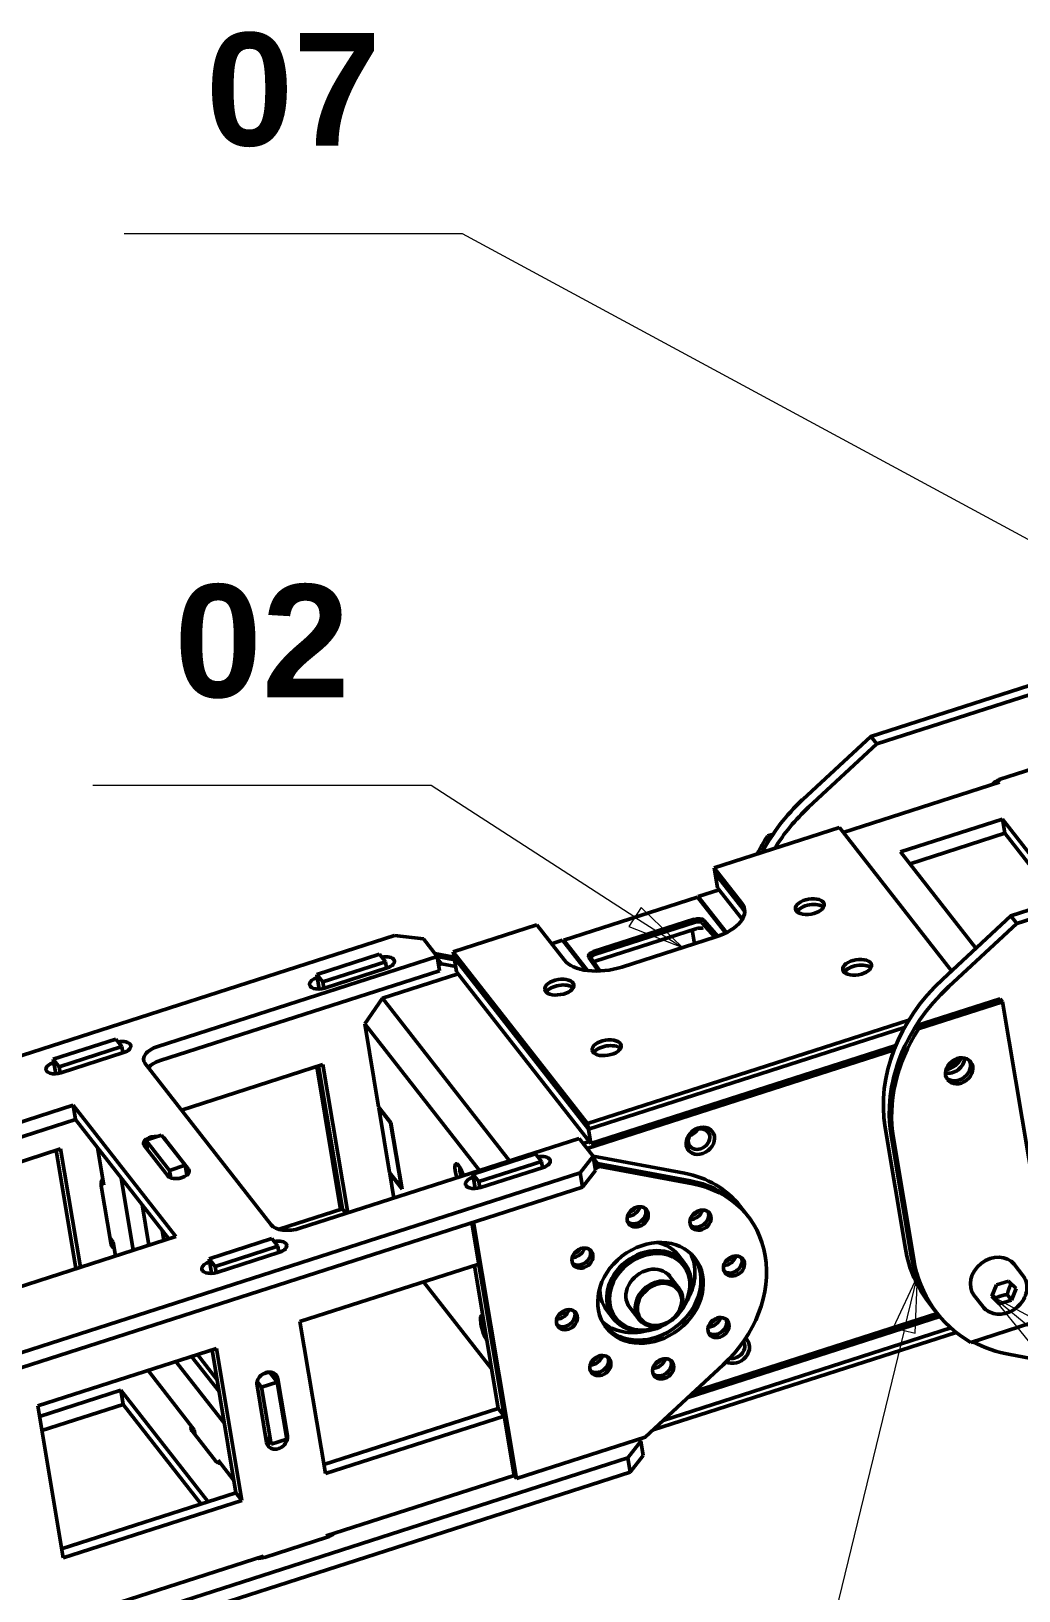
# Model space of a CAD drawing. Header units: millimetres. Extents: x 0 to 590, y 4 to 416.
# Drawn here: x 156.9 to 200.7, y 54.8 to 123.9 of the extents above; entities that cross this region are included whole.
import ezdxf

# ---------------------------------------------------------------- set-up
doc = ezdxf.new("R2010")
doc.units = ezdxf.units.MM
doc.layers.add('Symbols(INTECO)', color=7, linetype='Continuous', lineweight=18)
doc.layers.add('Visible Edges(INTECO)', color=7, linetype='Continuous', lineweight=50, true_color=0x262659)
doc.styles.add('Baloon tekst - INTECO', font='arialbd.ttf')

# ---------------------------------------------------------------- blocks, each defined once
blk = doc.blocks.new('Balloon3')
at = {"layer": 'Symbols(INTECO)'}
blk.add_line((176.058, 114.948), (161.058, 114.948), dxfattribs=at)
at = {"layer": 'Symbols(INTECO)', "color": 7, "linetype": 'Continuous', "lineweight": 18}
for p, q in [((206.957, 98.247), (176.058, 114.948)), ((207.194, 98.687), (206.719, 97.807)), ((206.957, 98.247), (209.156, 97.058)), ((209.156, 97.058), (207.194, 98.687)), ((206.719, 97.807), (209.156, 97.058))]:
    blk.add_line(p, q, dxfattribs=at)
at = {"layer": 'Symbols(INTECO)', "color": 7, "linetype": 'Continuous', "lineweight": 18, "flags": 128}
blk.add_lwpolyline([(206.719, 97.807), (209.156, 97.058), (207.194, 98.687), (206.719, 97.807)], dxfattribs=at)
at = {"layer": 'Symbols(INTECO)', "color": 7}
blk.add_solid([(206.719, 97.807), (209.156, 97.058), (207.194, 98.687), (206.719, 97.807)], dxfattribs=at)
at = {"layer": 'Symbols(INTECO)', "color": 7, "insert": (168.558, 121.333), "char_height": 5, "attachment_point": 5, "style": 'Baloon tekst - INTECO'}
blk.add_mtext('07', dxfattribs=at)
blk = doc.blocks.new('Balloon7')
at = {"layer": 'Symbols(INTECO)'}
blk.add_line((174.664, 90.477), (159.664, 90.477), dxfattribs=at)
at = {"layer": 'Symbols(INTECO)', "color": 7, "linetype": 'Continuous', "lineweight": 18}
for p, q in [((183.708, 84.645), (174.664, 90.477)), ((183.979, 85.065), (183.437, 84.225)), ((183.708, 84.645), (185.809, 83.29)), ((185.809, 83.29), (183.979, 85.065)), ((183.437, 84.225), (185.809, 83.29))]:
    blk.add_line(p, q, dxfattribs=at)
at = {"layer": 'Symbols(INTECO)', "color": 7, "linetype": 'Continuous', "lineweight": 18, "flags": 128}
blk.add_lwpolyline([(183.437, 84.225), (185.809, 83.29), (183.979, 85.065), (183.437, 84.225)], dxfattribs=at)
at = {"layer": 'Symbols(INTECO)', "color": 7}
blk.add_solid([(183.437, 84.225), (185.809, 83.29), (183.979, 85.065), (183.437, 84.225)], dxfattribs=at)
at = {"layer": 'Symbols(INTECO)', "color": 7, "insert": (167.164, 96.863), "char_height": 5, "attachment_point": 5, "style": 'Baloon tekst - INTECO'}
blk.add_mtext('02', dxfattribs=at)
blk = doc.blocks.new('Balloon8')
at = {"layer": 'Symbols(INTECO)', "color": 7, "linetype": 'Continuous', "lineweight": 18}
for p, q in [((196.243, 68.726), (195.165, 66.416)), ((195.651, 66.298), (196.243, 68.726)), ((196.137, 66.179), (196.243, 68.726)), ((195.651, 66.298), (189.983, 43.059)), ((195.165, 66.416), (196.137, 66.179))]:
    blk.add_line(p, q, dxfattribs=at)
at = {"layer": 'Symbols(INTECO)'}
blk.add_line((189.983, 43.059), (174.983, 43.059), dxfattribs=at)
at = {"layer": 'Symbols(INTECO)', "color": 7, "linetype": 'Continuous', "lineweight": 18, "flags": 128}
blk.add_lwpolyline([(196.137, 66.179), (196.243, 68.726), (195.165, 66.416), (196.137, 66.179)], dxfattribs=at)
at = {"layer": 'Symbols(INTECO)', "color": 7}
blk.add_solid([(196.137, 66.179), (196.243, 68.726), (195.165, 66.416), (196.137, 66.179)], dxfattribs=at)
at = {"layer": 'Symbols(INTECO)', "color": 7, "insert": (182.483, 49.445), "char_height": 5, "attachment_point": 5, "style": 'Baloon tekst - INTECO'}
blk.add_mtext('03', dxfattribs=at)
blk = doc.blocks.new('Balloon12')
at = {"layer": 'Symbols(INTECO)', "color": 7, "linetype": 'Continuous', "lineweight": 18}
for p, q in [((201.469, 66.23), (199.54, 67.82)), ((201.787, 66.616), (199.54, 67.82)), ((199.54, 67.82), (201.151, 65.844)), ((201.151, 65.844), (201.787, 66.616)), ((201.469, 66.23), (237.02, 36.933))]:
    blk.add_line(p, q, dxfattribs=at)
at = {"layer": 'Symbols(INTECO)'}
blk.add_line((237.02, 36.933), (252.02, 36.933), dxfattribs=at)
at = {"layer": 'Symbols(INTECO)', "color": 7, "linetype": 'Continuous', "lineweight": 18, "flags": 128}
blk.add_lwpolyline([(201.787, 66.616), (199.54, 67.82), (201.151, 65.844), (201.787, 66.616)], dxfattribs=at)
at = {"layer": 'Symbols(INTECO)', "color": 7}
blk.add_solid([(201.787, 66.616), (199.54, 67.82), (201.151, 65.844), (201.787, 66.616)], dxfattribs=at)
at = {"layer": 'Symbols(INTECO)', "color": 7, "insert": (244.52, 43.192), "char_height": 5, "attachment_point": 5, "style": 'Baloon tekst - INTECO'}
blk.add_mtext('12', dxfattribs=at)

msp = doc.modelspace()

# ---------------------------------------------------------------- linework, layer by layer
at = {"layer": 'Visible Edges(INTECO)'}
for p, q in [((194.166, 92.658), (234.379, 105.59)), ((194.428, 92.322), (234.642, 105.254)), ((200.379, 84.701), (240.593, 97.633)), ((200.642, 84.364), (240.855, 97.296)), ((191.146, 89.854), (194.166, 92.658)), ((194.428, 92.322), (191.408, 89.517)), ((194.166, 92.658), (194.428, 92.322)), ((199.865, 90.74), (201.758, 91.348)), ((199.815, 90.721), (199.882, 90.634)), ((192.945, 88.403), (199.882, 90.634)), ((199.621, 90.55), (199.616, 90.582)), ((187.223, 86.829), (192.779, 88.616)), ((192.779, 88.616), (197.746, 82.255)), ((195.492, 87.54), (200.007, 88.991)), ((200.007, 88.991), (202.759, 85.466)), ((200.007, 88.991), (200.112, 88.359)), ((189.589, 88.246), (189.833, 88.325)), ((189.694, 88.111), (189.589, 88.246)), ((200.112, 88.359), (195.908, 87.007)), ((202.449, 85.366), (200.112, 88.359)), ((198.832, 83.263), (195.492, 87.54)), ((187.223, 86.829), (188.448, 85.26)), ((187.265, 86.577), (187.223, 86.829)), ((187.371, 85.945), (187.265, 86.577)), ((187.265, 86.577), (188.49, 85.008)), ((188.49, 85.008), (187.265, 86.577)), ((186.515, 85.557), (187.441, 85.855)), ((188.464, 84.544), (187.371, 85.945)), ((180.559, 83.614), (186.486, 85.52)), ((187.721, 83.938), (186.486, 85.52)), ((186.515, 85.557), (186.491, 85.513)), ((186.515, 85.557), (187.763, 83.959)), ((181.871, 83.11), (186.33, 84.544)), ((181.92, 82.981), (186.379, 84.415)), ((186.772, 84.497), (187.383, 83.797)), ((197.36, 81.896), (200.379, 84.701)), ((200.379, 84.701), (200.642, 84.364)), ((121.188, 67.15), (173.047, 83.827)), ((173.047, 83.827), (174.323, 83.677)), ((175.647, 83.107), (179.351, 84.298)), ((180.576, 82.729), (179.351, 84.298)), ((181.948, 82.695), (186.407, 84.129)), ((187.296, 83.768), (183.129, 82.428)), ((186.341, 83.461), (186.238, 84.074)), ((186.694, 84.381), (187.244, 83.752)), ((200.642, 84.364), (197.622, 81.56)), ((174.323, 83.677), (174.935, 82.892)), ((175.687, 82.866), (174.83, 83.027)), ((181.598, 75.486), (175.647, 83.107)), ((175.647, 83.107), (175.689, 82.854)), ((180.003, 83.463), (180.495, 83.621)), ((181.544, 82.279), (180.495, 83.621)), ((180.559, 83.614), (180.536, 83.57)), ((181.608, 82.27), (180.559, 83.614)), ((162.55, 78.909), (174.935, 82.892)), ((169.601, 82.1), (172.379, 82.993)), ((172.642, 82.657), (169.863, 81.764)), ((172.721, 82.39), (169.942, 81.497)), ((172.379, 82.993), (172.642, 82.657)), ((172.688, 82.38), (172.642, 82.657)), ((174.935, 82.892), (175.707, 82.748)), ((174.935, 82.892), (175.041, 82.26)), ((175.707, 82.748), (174.935, 82.892)), ((174.951, 82.797), (175.129, 82.569)), ((175.129, 82.569), (174.997, 82.526)), ((175.757, 82.451), (175.129, 82.569)), ((181.641, 75.233), (175.689, 82.854)), ((175.689, 82.854), (175.795, 82.222)), ((181.641, 75.233), (175.689, 82.854)), ((182.084, 82.25), (181.665, 82.855)), ((182.151, 82.252), (181.773, 82.798)), ((175.041, 82.26), (162.655, 78.277)), ((169.592, 81.945), (169.625, 81.956)), ((169.863, 81.764), (169.601, 82.1)), ((169.709, 81.453), (169.601, 82.1)), ((169.91, 81.487), (169.863, 81.764)), ((172.508, 81.053), (175.865, 82.132)), ((181.746, 74.601), (175.795, 82.222)), ((171.723, 79.912), (172.508, 81.053)), ((178.149, 73.83), (172.508, 81.053)), ((196.17, 79.818), (199.908, 81.02)), ((199.908, 81.02), (200.013, 80.885)), ((200.013, 80.885), (196.275, 79.683)), ((200.013, 80.885), (202.34, 66.979)), ((176.809, 73.399), (171.723, 79.912)), ((172.34, 76.225), (171.723, 79.912)), ((195.856, 80.071), (181.598, 75.486)), ((195.664, 79.743), (181.641, 75.233)), ((195.664, 79.743), (181.641, 75.233)), ((196.275, 79.683), (196.17, 79.818)), ((157.91, 78.34), (160.688, 79.233)), ((160.95, 78.897), (158.172, 78.004)), ((160.688, 79.233), (160.95, 78.897)), ((160.997, 78.62), (160.95, 78.897)), ((195.28, 78.953), (181.746, 74.601)), ((157.901, 78.185), (157.934, 78.196)), ((158.172, 78.004), (157.91, 78.34)), ((158.018, 77.694), (157.91, 78.34)), ((161.029, 78.63), (158.251, 77.737)), ((195.198, 78.749), (181.588, 74.372)), ((158.218, 77.727), (158.172, 78.004)), ((167.575, 70.99), (161.974, 78.163)), ((163.597, 76.085), (169.866, 78.101)), ((169.592, 78.013), (170.653, 71.669)), ((170.732, 71.695), (169.671, 78.038)), ((169.671, 78.038), (170.732, 71.695)), ((169.866, 78.101), (170.967, 71.52)), ((150.807, 73.731), (158.795, 76.299)), ((158.795, 76.299), (163.345, 70.471)), ((158.795, 76.299), (158.9, 75.667)), ((172.34, 76.225), (172.883, 75.53)), ((172.36, 76.199), (172.347, 76.183)), ((172.347, 76.183), (172.826, 73.317)), ((172.872, 75.51), (172.347, 76.183)), ((158.9, 75.667), (151.223, 73.198)), ((163.035, 70.372), (158.9, 75.667)), ((172.885, 75.515), (172.872, 75.51)), ((173.352, 72.645), (172.872, 75.51)), ((173.376, 72.58), (172.883, 75.53)), ((181.598, 75.486), (181.641, 75.233)), ((162.014, 74.752), (162.709, 74.976)), ((163.065, 73.408), (162.014, 74.752)), ((162.014, 74.752), (162.089, 74.306)), ((162.709, 74.976), (163.759, 73.631)), ((162.86, 74.802), (163.91, 73.457)), ((181.237, 74.823), (168.851, 70.84)), ((181.237, 74.823), (181.849, 74.038)), ((181.641, 75.233), (181.746, 74.601)), ((195.702, 69.927), (194.803, 75.305)), ((195.065, 74.969), (195.965, 69.591)), ((195.965, 69.591), (195.065, 74.969)), ((195.17, 74.834), (196.07, 69.456)), ((151.905, 72.325), (158.233, 74.36)), ((158.915, 69.047), (158.037, 74.297)), ((158.233, 74.36), (159.111, 69.11)), ((159.868, 74.428), (160.148, 72.755)), ((162.984, 73.16), (161.934, 74.504)), ((176.515, 73.246), (179.293, 74.139)), ((179.293, 74.139), (179.556, 73.803)), ((181.849, 74.038), (181.273, 73.292)), ((181.676, 74.691), (181.408, 74.604)), ((181.849, 74.038), (185.902, 73.279)), ((181.955, 73.406), (181.849, 74.038)), ((163.759, 73.631), (163.065, 73.408)), ((163.121, 73.072), (163.065, 73.408)), ((163.759, 73.631), (163.833, 73.191)), ((179.556, 73.803), (176.777, 72.91)), ((179.635, 73.536), (176.856, 72.643)), ((179.602, 73.526), (179.556, 73.803)), ((181.379, 72.66), (181.955, 73.406)), ((181.865, 73.943), (182.043, 73.715)), ((182.043, 73.715), (181.911, 73.672)), ((182.043, 73.715), (181.911, 73.672)), ((182.148, 73.58), (181.937, 73.512)), ((186.165, 72.942), (182.043, 73.715)), ((186.165, 72.942), (182.043, 73.715)), ((182.043, 73.715), (182.148, 73.58)), ((186.27, 72.808), (182.148, 73.58)), ((181.273, 73.292), (129.415, 56.615)), ((181.379, 72.66), (129.52, 55.983)), ((160.455, 70.19), (160.032, 72.718)), ((160.148, 72.755), (160.041, 72.892)), ((161.457, 69.864), (160.918, 73.083)), ((172.826, 73.317), (173.352, 72.645)), ((172.846, 73.292), (172.833, 73.275)), ((172.833, 73.275), (173.376, 72.58)), ((173.017, 72.179), (172.833, 73.275)), ((173.365, 72.649), (173.352, 72.645)), ((176.506, 73.091), (176.539, 73.102)), ((176.777, 72.91), (176.515, 73.246)), ((176.623, 72.599), (176.515, 73.246)), ((176.824, 72.633), (176.777, 72.91)), ((181.273, 73.292), (181.379, 72.66)), ((161.85, 71.89), (162.151, 70.087)), ((167.924, 70.792), (170.732, 71.695)), ((170.732, 71.695), (170.888, 71.495)), ((188.362, 71.83), (188.625, 71.494)), ((188.625, 71.494), (188.73, 71.36)), ((162.815, 70.301), (162.74, 70.75)), ((176.473, 71.082), (178.349, 59.87)), ((176.551, 71.107), (178.454, 59.736)), ((163.345, 70.471), (155.358, 67.903)), ((160.416, 70.426), (160.571, 70.227)), ((160.571, 70.227), (160.674, 69.612)), ((164.823, 69.486), (167.602, 70.379)), ((167.864, 70.043), (165.086, 69.15)), ((167.602, 70.379), (167.864, 70.043)), ((167.911, 69.766), (167.864, 70.043)), ((164.815, 69.331), (164.848, 69.342)), ((165.086, 69.15), (164.823, 69.486)), ((164.932, 68.84), (164.823, 69.486)), ((167.943, 69.776), (165.165, 68.883)), ((168.851, 66.697), (176.78, 69.247)), ((176.78, 69.247), (177.908, 62.504)), ((185.901, 69.295), (185.603, 69.676)), ((200.917, 68.74), (200.524, 69.245)), ((165.132, 68.873), (165.086, 69.15)), ((177.646, 62.841), (176.584, 69.184)), ((185.246, 68.712), (185.658, 68.185)), ((199.737, 68.327), (200.271, 68.499)), ((200.271, 68.499), (200.609, 68.164)), ((177.353, 64.59), (174.332, 68.459)), ((199.144, 67.355), (198.75, 67.86)), ((199.54, 67.82), (199.737, 68.327)), ((199.878, 67.484), (199.54, 67.82)), ((200.22, 67.903), (200.412, 67.656)), ((200.609, 68.164), (200.412, 67.656)), ((182.748, 66.833), (182.451, 67.214)), ((183.473, 67.327), (183.884, 66.8)), ((196.999, 67.208), (196.737, 67.545)), ((197.104, 67.074), (196.999, 67.208)), ((199.685, 67.731), (199.878, 67.484)), ((200.412, 67.656), (199.878, 67.484)), ((169.979, 59.954), (168.851, 66.697)), ((197.227, 66.923), (186.052, 63.329)), ((186.236, 63.501), (197.154, 67.011)), ((186.344, 63.601), (197.112, 67.064)), ((198.602, 65.777), (202.34, 66.979)), ((197.948, 66.222), (184.515, 61.903)), ((197.72, 66.415), (184.954, 62.31)), ((197.72, 66.415), (184.954, 62.31)), ((157.217, 62.956), (165.147, 65.506)), ((164.046, 65.152), (165.26, 63.597)), ((165.169, 64.137), (164.31, 65.237)), ((166.012, 59.099), (164.951, 65.443)), ((165.147, 65.506), (166.275, 58.763)), ((200.354, 65.233), (203.956, 64.558)), ((162.111, 64.529), (164.165, 61.899)), ((165.497, 62.18), (163.351, 64.928)), ((167.194, 64.364), (167.491, 64.46)), ((167.495, 64.46), (167.844, 64.012)), ((167.649, 64.262), (167.619, 64.443)), ((184.158, 61.57), (187.613, 64.779)), ((157.295, 62.495), (160.91, 63.657)), ((160.91, 63.657), (164.778, 58.703)), ((160.91, 63.657), (161.015, 63.025)), ((167.369, 61.336), (166.946, 63.864)), ((167.149, 63.789), (166.955, 64.038)), ((167.844, 64.012), (167.149, 63.789)), ((167.572, 61.261), (167.149, 63.789)), ((167.844, 64.012), (168.267, 61.484)), ((167.872, 64.162), (168.295, 61.633)), ((161.015, 63.025), (157.4, 61.862)), ((164.468, 58.603), (161.015, 63.025)), ((158.345, 56.213), (157.217, 62.956)), ((169.912, 60.354), (177.646, 62.841)), ((177.908, 62.504), (169.979, 59.954)), ((177.646, 62.841), (177.908, 62.504)), ((165.099, 60.517), (164.049, 61.862)), ((164.165, 61.899), (164.204, 61.663)), ((167.33, 61.572), (167.572, 61.261)), ((168.267, 61.484), (167.572, 61.261)), ((178.454, 59.736), (184.158, 61.57)), ((183.964, 61.396), (183.388, 60.65)), ((183.894, 61.486), (183.964, 61.396)), ((184.07, 60.764), (183.964, 61.396)), ((183.388, 60.65), (131.53, 43.973)), ((165.215, 60.555), (165.92, 59.652)), ((165.236, 60.429), (165.215, 60.555)), ((183.388, 60.65), (183.494, 60.018)), ((183.494, 60.018), (184.07, 60.764)), ((183.494, 60.018), (131.635, 43.341)), ((170.014, 57.19), (178.349, 59.87)), ((178.349, 59.87), (178.454, 59.736)), ((158.279, 56.612), (166.012, 59.099)), ((166.012, 59.099), (166.275, 58.763)), ((166.275, 58.763), (158.345, 56.213)), ((170.058, 57.134), (167.28, 56.241)), ((170.014, 57.19), (170.026, 57.124)), ((158.323, 53.431), (167.236, 56.297)), ((167.041, 56.234), (167.047, 56.197)), ((167.236, 56.297), (167.247, 56.231))]:
    msp.add_line(p, q, dxfattribs=at)
for centre, major_axis, ratio, start_param, end_param in [((199.935, 90.318), (0.394, 0.308), 0.822479, 1.150983, 1.873717), ((195.534, 85.496), (5.911, 4.616), 0.822479, 1.674582, 2.076482), ((195.797, 85.16), (-5.911, -4.616), 0.822479, 4.816175, 5.136431), ((195.429, 85.631), (5.911, 4.616), 0.822479, 1.981375, 2.107738), ((195.534, 85.496), (-5.911, -4.616), 0.822479, 5.122967, 5.218075), ((186.596, 84.665), (1.973, 0.33), 0.519404, 4.987134, 6.557931), ((191.505, 84.855), (-0.641, -0.107), 0.519404, 3.531025, 5.893753), ((191.505, 84.855), (0.641, 0.107), 0.519404, 0.389433, 2.75216), ((186.452, 84.387), (0.345, 0.058), 0.519404, 0.309652, 1.845542), ((186.466, 84.303), (0.247, 0.041), 0.519404, 0.309652, 1.845542), ((186.638, 84.412), (1.973, 0.33), 0.519404, 0.123706, 0.274745), ((186.638, 84.412), (1.973, 0.33), 0.519404, 0.123706, 0.274745), ((181.993, 82.953), (-0.345, -0.058), 0.519404, 4.987134, 6.523024), ((172.546, 82.614), (0.493, 0.083), 0.519404, 4.987134, 7.903657), ((182.429, 83.325), (-1.973, -0.33), 0.519404, 0.274745, 1.845542), ((182.007, 82.869), (-0.247, -0.041), 0.519404, 4.987134, 6.523024), ((193.606, 82.166), (-0.641, -0.107), 0.519404, 3.531025, 5.893753), ((193.606, 82.166), (0.641, 0.107), 0.519404, 0.389433, 2.75216), ((169.767, 81.721), (-0.493, -0.083), 0.519404, 4.987134, 8.128727), ((180.393, 81.282), (-0.641, -0.107), 0.519404, 3.531025, 5.893753), ((180.393, 81.282), (0.641, 0.107), 0.519404, 0.389433, 2.75216), ((201.748, 77.539), (5.911, 4.616), 0.822479, 1.674582, 2.72178), ((202.011, 77.202), (-5.911, -4.616), 0.822479, 4.816175, 5.863372), ((202.011, 77.202), (5.911, 4.616), 0.822479, 1.981375, 2.72178), ((202.116, 77.068), (-5.911, -4.616), 0.822479, 5.122967, 5.863372), ((160.854, 78.855), (0.493, 0.083), 0.519404, 4.987134, 7.903657), ((162.9, 78.461), (-0.986, -0.165), 0.519404, 4.987134, 6.557931), ((182.493, 78.592), (-0.641, -0.107), 0.519404, 3.531025, 5.893753), ((182.493, 78.592), (0.641, 0.107), 0.519404, 0.389433, 2.75216), ((158.076, 77.961), (-0.493, -0.083), 0.519404, 4.987134, 8.128727), ((163.005, 77.829), (0.986, 0.165), 0.519404, 1.845542, 2.573355), ((197.718, 78.294), (0.512, 0.4), 0.822479, 3.734253, 5.690525), ((197.473, 78.608), (0.67, 0.523), 0.822479, 4.172406, 5.252372), ((197.981, 77.958), (0.512, 0.4), 0.822479, 3.301869, 6.122909), ((197.981, 77.958), (-0.512, -0.4), 0.822479, 0.160277, 2.981316), ((197.473, 78.608), (0.591, 0.462), 0.822479, 4.225821, 5.198957), ((197.456, 78.63), (0.552, 0.431), 0.822479, 4.330289, 5.094489), ((162.397, 74.653), (-0.493, -0.083), 0.519404, 4.330011, 6.557931), ((162.397, 74.653), (0.493, 0.083), 0.519404, 0.274745, 0.506894), ((186.081, 75.393), (0.404, 0.315), 0.822479, 4.26691, 5.157868), ((179.46, 73.76), (0.493, 0.083), 0.519404, 4.987134, 7.903657), ((163.447, 73.308), (0.493, 0.083), 0.519404, 3.416338, 6.557931), ((175.979, 73.055), (-0.207, 0.643), 0.231835, 4.820244, 7.746127), ((176.129, 73.104), (0.157, -0.488), 0.231835, 3.541236, 4.570133), ((160.495, 72.867), (0.394, 0.308), 0.822479, 1.999045, 2.72178), ((176.681, 72.867), (-0.493, -0.083), 0.519404, 4.987134, 8.128727), ((184.027, 68.445), (4.335, 3.385), 0.822479, 0, 0.627384), ((184.29, 68.109), (4.335, 3.385), 0.822479, 0, 0.627384), ((184.29, 68.109), (4.335, 3.385), 0.822479, 0, 0.627384), ((184.395, 67.975), (4.335, 3.385), 0.822479, 4.816175, 6.91057), ((183.463, 71.817), (0.394, 0.308), 0.822479, 3.954284, 5.470494), ((183.726, 71.48), (0.394, 0.308), 0.822479, 3.350579, 6.074199), ((183.726, 71.48), (-0.394, -0.308), 0.822479, 0.208987, 2.932606), ((183.411, 71.884), (0.315, 0.246), 0.822479, 4.265465, 5.159313), ((186.248, 71.671), (0.394, 0.308), 0.822479, 3.954284, 5.470494), ((186.51, 71.335), (0.394, 0.308), 0.822479, 3.350579, 6.074199), ((186.51, 71.335), (-0.394, -0.308), 0.822479, 0.208987, 2.932606), ((186.195, 71.739), (0.315, 0.246), 0.822479, 4.265465, 5.159313), ((168.501, 71.288), (-0.986, -0.165), 0.519404, 0.274745, 1.845542), ((160.656, 70.675), (0.394, 0.308), 0.822479, 3.677293, 3.957958), ((160.918, 70.338), (-0.394, -0.308), 0.822479, 5.863372, 6.586106), ((167.768, 70.001), (0.493, 0.083), 0.519404, 4.987134, 7.903657), ((181.009, 69.987), (0.394, 0.308), 0.822479, 3.954284, 5.470494), ((181.272, 69.651), (0.394, 0.308), 0.822479, 3.350579, 6.074199), ((181.272, 69.651), (-0.394, -0.308), 0.822479, 0.208987, 2.932606), ((180.956, 70.054), (0.315, 0.246), 0.822479, 4.265465, 5.159313), ((184.325, 68.064), (1.576, 1.231), 0.822479, 4.805029, 10.902934), ((184.027, 68.445), (1.576, 1.231), 0.822479, 0, 0.634914), ((202.648, 72.161), (-5.911, -4.616), 0.822479, 5.863372, 6.283185), ((164.99, 69.107), (-0.493, -0.083), 0.519404, 4.987134, 8.128727), ((184.36, 68.019), (1.498, 1.169), 0.822479, 4.94499, 10.762973), ((184.29, 68.109), (1.97, 1.539), 0.822479, 3.183098, 6.24168), ((184.29, 68.109), (-1.97, -1.539), 0.822479, 0.041506, 3.100087), ((184.027, 68.445), (1.97, 1.539), 0.822479, 5.200766, 6.137442), ((187.731, 69.636), (0.394, 0.308), 0.822479, 3.954284, 5.470494), ((187.994, 69.3), (0.394, 0.308), 0.822479, 3.350579, 6.074199), ((187.994, 69.3), (-0.394, -0.308), 0.822479, 0.208987, 2.932606), ((187.679, 69.704), (0.315, 0.246), 0.822479, 4.265465, 5.159313), ((202.91, 71.824), (-5.911, -4.616), 0.822479, 5.863372, 6.283185), ((202.91, 71.824), (-5.911, -4.616), 0.822479, 5.863372, 6.283185), ((203.015, 71.69), (-5.911, -4.616), 0.822479, 5.863372, 6.603777), ((199.637, 68.552), (-0.887, -0.692), 0.822479, 3.141593, 6.283185), ((184.36, 68.019), (0.887, 0.692), 0.822479, 0, 3.141593), ((184.027, 68.445), (-1.576, -1.231), 0.822479, 5.648271, 6.283185), ((180.323, 67.254), (0.394, 0.308), 0.822479, 3.954284, 5.470494), ((180.585, 66.918), (0.394, 0.308), 0.822479, 3.350579, 6.074199), ((180.585, 66.918), (-0.394, -0.308), 0.822479, 0.208987, 2.932606), ((180.27, 67.321), (0.315, 0.246), 0.822479, 4.265465, 5.159313), ((177.107, 66.313), (-0.207, 0.643), 0.231835, 5.946921, 8.634508), ((184.027, 68.445), (-1.97, -1.539), 0.822479, 0.145743, 1.08242), ((187.045, 66.904), (0.394, 0.308), 0.822479, 3.954284, 5.470494), ((187.308, 66.568), (0.394, 0.308), 0.822479, 3.350579, 6.074199), ((187.308, 66.568), (-0.394, -0.308), 0.822479, 0.208987, 2.932606), ((186.993, 66.971), (0.315, 0.246), 0.822479, 4.265465, 5.159313), ((188.157, 65.449), (0.532, 0.415), 0.822479, 3.459223, 6.49207), ((188.1, 65.522), (0.404, 0.315), 0.822479, 3.738399, 6.223902), ((202.91, 71.824), (-5.911, -4.616), 0.822479, 0.35537, 0.627384), ((181.807, 65.219), (0.394, 0.308), 0.822479, 3.954284, 5.470494), ((182.069, 64.883), (0.394, 0.308), 0.822479, 3.350579, 6.074199), ((182.069, 64.883), (-0.394, -0.308), 0.822479, 0.208987, 2.932606), ((181.754, 65.286), (0.315, 0.246), 0.822479, 4.265465, 5.159313), ((184.591, 65.074), (0.394, 0.308), 0.822479, 3.954284, 5.470494), ((167.409, 64.013), (0.394, 0.308), 0.822479, 5.863372, 9.004965), ((184.854, 64.738), (0.394, 0.308), 0.822479, 3.350579, 6.074199), ((184.854, 64.738), (-0.394, -0.308), 0.822479, 0.208987, 2.932606), ((184.539, 65.141), (0.315, 0.246), 0.822479, 4.265465, 5.159313), ((164.512, 62.011), (-0.493, -0.083), 0.519404, 5.835196, 6.557931), ((167.832, 61.484), (-0.394, -0.308), 0.822479, 5.863372, 9.004965), ((167.57, 61.821), (0.394, 0.308), 0.822479, 3.677293, 3.957958), ((165.562, 60.666), (-0.493, -0.083), 0.519404, 0.274745, 0.99748), ((169.883, 57.358), (-0.493, -0.083), 0.519404, 1.845542, 2.568276), ((167.105, 56.465), (-0.493, -0.083), 0.519404, 1.122807, 1.845542)]:
    msp.add_ellipse(centre, major_axis=major_axis, ratio=ratio, start_param=start_param, end_param=end_param, dxfattribs=at)
for centre, major_axis, ratio in [((191.463, 85.108), (-0.641, -0.107), 0.519404), ((193.564, 82.418), (-0.641, -0.107), 0.519404), ((180.351, 81.535), (-0.641, -0.107), 0.519404), ((182.451, 78.845), (-0.641, -0.107), 0.519404), ((198.086, 77.823), (-0.512, -0.4), 0.822479), ((186.606, 74.72), (0.532, 0.415), 0.822479), ((186.549, 74.793), (0.404, 0.315), 0.822479), ((183.831, 71.346), (0.394, 0.308), 0.822479), ((186.615, 71.201), (0.394, 0.308), 0.822479), ((181.377, 69.516), (0.394, 0.308), 0.822479), ((184.395, 67.975), (1.97, 1.539), 0.822479), ((188.099, 69.166), (-0.394, -0.308), 0.822479), ((184.771, 67.493), (-0.887, -0.692), 0.822479), ((184.797, 67.459), (-0.828, -0.646), 0.822479), ((180.69, 66.783), (0.394, 0.308), 0.822479), ((187.413, 66.433), (-0.394, -0.308), 0.822479), ((182.174, 64.748), (-0.394, -0.308), 0.822479), ((184.959, 64.603), (-0.394, -0.308), 0.822479)]:
    msp.add_ellipse(centre, major_axis=major_axis, ratio=ratio, dxfattribs=at)
for points, knots in [([(186.407, 84.129), (186.425, 84.134), (186.443, 84.139), (186.481, 84.148), (186.5, 84.151), (186.539, 84.155), (186.558, 84.157), (186.595, 84.158), (186.613, 84.157), (186.647, 84.155), (186.662, 84.152), (186.677, 84.15)], [1.5707963, 1.5707963, 1.5707963, 1.5707963, 1.7515561, 1.7515561, 1.9323159, 1.9323159, 2.1130757, 2.1130757, 2.2938355, 2.2938355, 2.4745953, 2.4745953, 2.4745953, 2.4745953]), ([(186.73, 84.17), (186.715, 84.159), (186.697, 84.146), (186.677, 84.15), (186.677, 84.15), (186.677, 84.15)], [0, 0, 0, 0, 0.04109622, 0.04109622, 0.04128795, 0.04128795, 0.04128795, 0.04128795]), ([(181.868, 82.661), (181.884, 82.669), (181.901, 82.678), (181.929, 82.688), (181.939, 82.692), (181.948, 82.695)], [1.2624444, 1.2624444, 1.2624444, 1.2624444, 1.4714118, 1.4714118, 1.5707963, 1.5707963, 1.5707963, 1.5707963]), ([(200.917, 68.74), (200.978, 68.662), (201.025, 68.573), (201.084, 68.38), (201.096, 68.276), (201.086, 68.064), (201.063, 67.955), (200.983, 67.742), (200.926, 67.639), (200.782, 67.449), (200.695, 67.363), (200.503, 67.216), (200.396, 67.156), (200.174, 67.069), (200.058, 67.042), (199.829, 67.023), (199.716, 67.032), (199.506, 67.085), (199.409, 67.128), (199.255, 67.234), (199.195, 67.291), (199.144, 67.355)], [1.150983, 1.150983, 1.150983, 1.150983, 1.455732, 1.455732, 1.765149, 1.765149, 2.083938, 2.083938, 2.409799, 2.409799, 2.738731, 2.738731, 3.068347, 3.068347, 3.397098, 3.397098, 3.722362, 3.722362, 4.039857, 4.039857, 4.292576, 4.292576, 4.292576, 4.292576])]:
    msp.add_open_spline(points, degree=3, knots=knots, dxfattribs=at)
for points, weights in [([(199.556, 67.863), (199.614, 67.805), (199.685, 67.731)], [1.06827025918, 1.05084854815, 1]), ([(199.685, 67.731), (199.923, 67.854), (200.22, 67.903)], [1, 1.15470053838, 1]), ([(200.22, 67.903), (200.285, 68.176), (200.396, 68.375)], [1, 1.14356987825, 1.02065962455])]:
    msp.add_rational_spline(points, weights, degree=2, dxfattribs=at)

# ---------------------------------------------------------------- block references
at = {"layer": 'Symbols(INTECO)'}
for name in ['Balloon3', 'Balloon7', 'Balloon8', 'Balloon12']:
    msp.add_blockref(name, (0, 0), dxfattribs=at)

doc.saveas('drawing.dxf')
